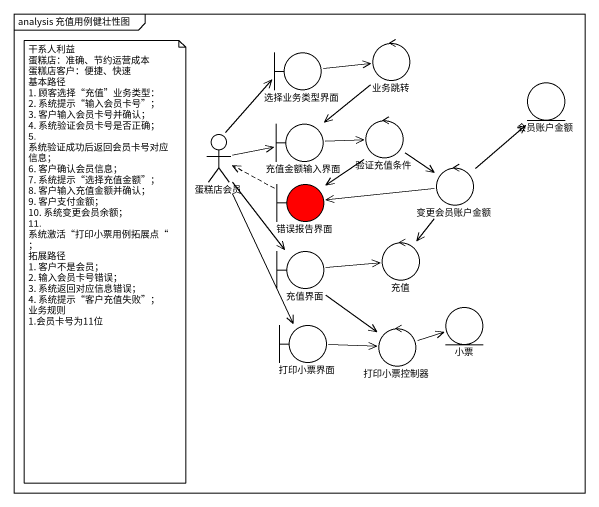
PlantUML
@startuml
mainframe analysis 充值用例健壮性图
boundary 选择业务类型界面
control 业务跳转
entity 会员账户金额
actor 蛋糕店会员
boundary 充值金额输入界面
control 验证充值条件
boundary 错误报告界面 #FF0000
control 变更会员账户金额
boundary 充值界面
control 充值
boundary 打印小票界面
control 打印小票控制器
entity 小票
选择业务类型界面 -right-> 业务跳转
业务跳转 --> 充值金额输入界面
蛋糕店会员 -up-> 选择业务类型界面
蛋糕店会员 -right-> 充值金额输入界面
蛋糕店会员 --> 充值界面
蛋糕店会员 --> 打印小票界面
充值金额输入界面 -right-> 验证充值条件
验证充值条件 --> 错误报告界面
验证充值条件 --> 变更会员账户金额
错误报告界面 .left.> 蛋糕店会员
变更会员账户金额 -up-> 会员账户金额
变更会员账户金额 -left-> 错误报告界面
变更会员账户金额 --> 充值
充值界面 -right-> 充值
充值界面 --> 打印小票控制器
打印小票界面 -right-> 打印小票控制器
打印小票控制器 -right-> 小票
note as N1
  干系人利益
  蛋糕店：准确、节约运营成本
  蛋糕店客户：便捷、快速
  基本路径
  1. 顾客选择“充值”业务类型：
  2. 系统提示“输入会员卡号”；
  3. 客户输入会员卡号并确认；
  4. 系统验证会员卡号是否正确；
  5. 系统验证成功后返回会员卡号对应信息；
  6. 客户确认会员信息；
  7. 系统提示“选择充值金额”；
  8. 客户输入充值金额并确认；
  9. 客户支付金额；
  10. 系统变更会员余额；
  11. 系统激活“打印小票用例拓展点“；
  拓展路径
  1. 客户不是会员；
  2. 输入会员卡号错误；
  3. 系统返回对应信息错误；
  4. 系统提示“客户充值失败”；
  业务规则
  1.会员卡号为11位
end note
@enduml
